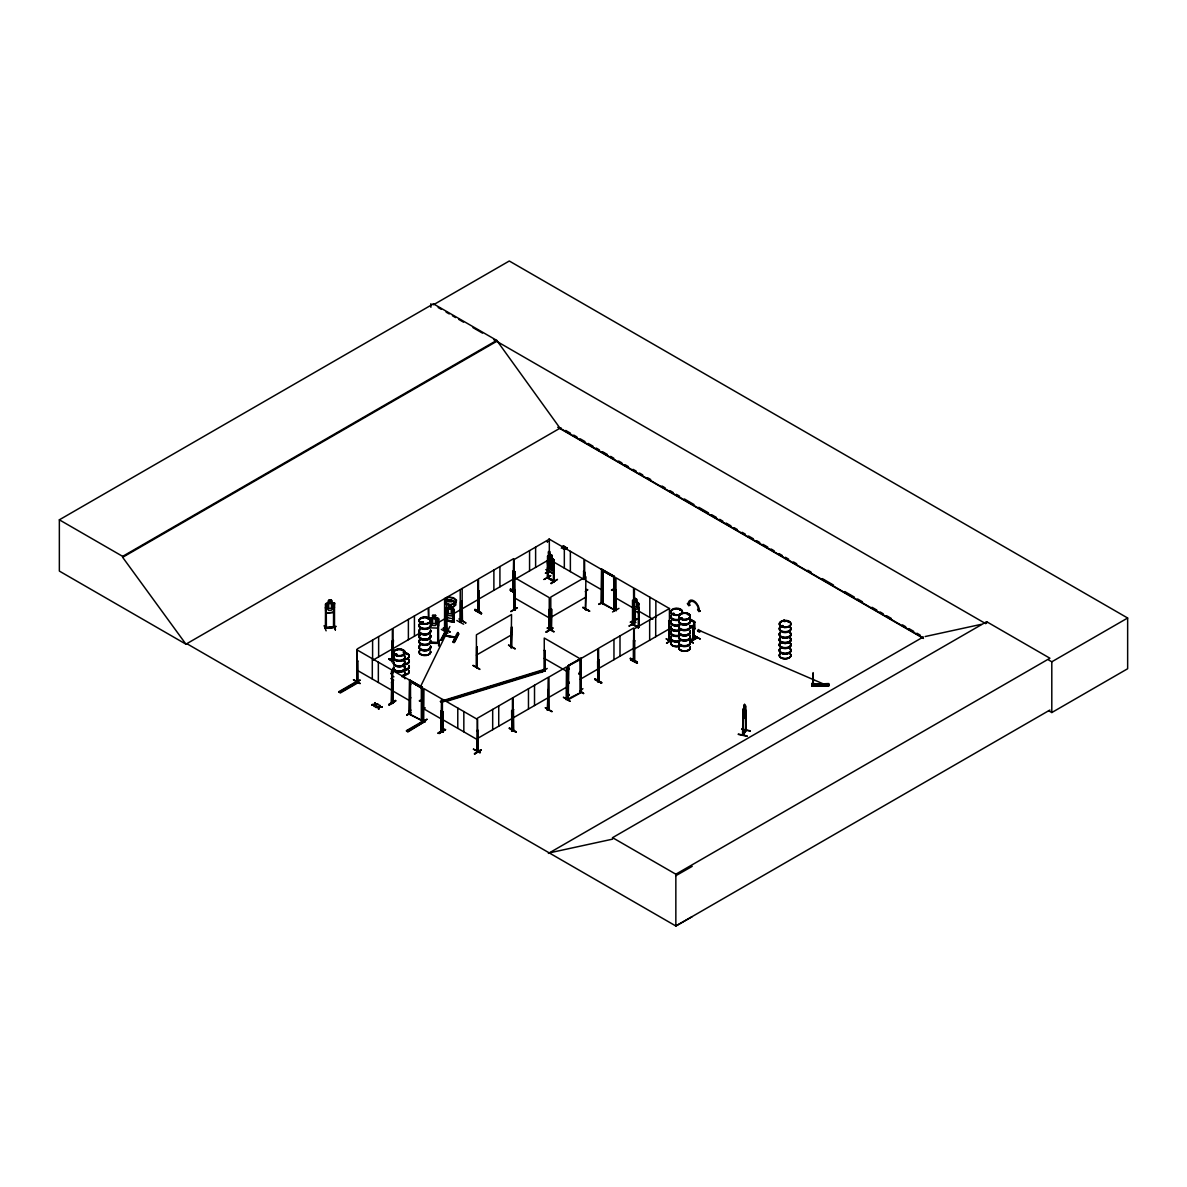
<?xml version="1.0" encoding="UTF-8"?>
<svg xmlns="http://www.w3.org/2000/svg" width="1187" height="1187" viewBox="0 0 1187 1187"><rect width="100%" height="100%" fill="white"/><g stroke="black" fill="none" stroke-linecap="round" stroke-linejoin="round"><path stroke-width="1.5" d="M813.095 672.599L813.199 685.24L813.05 683.697M813.347 678.964L813.318 685.225L813.169 673.459M812.22 683.697L812.783 683.712M813.258 678.519L813.243 677.109M813.065 674.854L813.065 684.038M813.154 675.032L813.154 676.724M429.471 618.694L430.451 617.774L437.558 617.952L438.641 618.872L438.641 625.638L437.588 628.086L430.421 627.834M437.81 642.212C444.235 645.12 415.584 641.47 438.626 643.013M432.528 615.385L435.584 615.415L432.528 615.385L432.632 617.967L431.104 618.768L431.104 623.427L432.632 625.46L435.481 625.534L437.009 623.576L437.009 618.917L435.481 618.041L435.584 615.415M437.558 618.012L438.641 618.872M437.706 622.715L438.552 622.745L437.706 622.715L437.721 643.22M437.602 642.671L437.602 643.191M438.567 645.773L438.878 640.016L438.938 645.787M444.902 602.492L446.742 604.02L450.659 604.584L455.378 602.818L455.793 600.251L453.182 598.159M444.012 635.49L455.674 637.849L455.704 636.974M455.437 637.627C436.074 633.027 443.508 636.38 455.482 637.449L455.482 638.22M614.08 609.732L602.506 603.738L602.506 570.591L613.664 577.03L614.243 610.845L614.54 576.526L601.646 569.092L601.364 603.411L603.189 603.367L612.522 608.827M694.083 628.843L693.846 621.365M693.787 628.324L694.083 628.769M689.855 625.905L694.781 628.487L690.092 625.772A5.89 3.398 0 0 1 683.742 630.074A5.89 3.398 0 0 1 679.394 625M693.163 626.039L694.113 626.395L691.131 625.89L693.371 627.033L694.113 626.617L693.327 625.846M693.342 625.935L693.431 639.659L693.238 626.261M738.329 734.412L747.068 736.266M738.329 734.085L747.083 735.91M448.923 596.972L453.597 597.788L456.535 600.162L456.001 603.055L450.808 604.984L446.52 604.317L444.724 602.462L447.484 600.192L451.846 600.088L454.398 601.23L455.927 604.851L453.389 607.002L449.799 607.418L453.048 606.646L455.318 604.702L455.244 603.011L451.564 600.37L447.633 600.058M441.341 629.377L447.959 633.131M463.642 624.199L456.847 620.504M552.296 711.592L545.56 707.897M693.816 621.543L694.469 622.492M389.099 705.019L395.523 700.375L388.965 704.203L389.128 705.108L395.85 700.938M427.053 719.322L420.524 722.809M395.316 654.571L396.992 654.304L395.434 654.304M395.761 655.016L396.799 654.823L395.672 654.23M397.081 654.705L396.354 654.007M402.497 650.743L402.883 650.713M421.073 622.3L420.895 622.611A5.816 3.353 0 0 1 423.373 621.81M422.186 622.849L422.112 622.047L422.068 622.908M421.8 622.047C419.471 622.834 424.071 621.884 421.934 622.938M410.45 683.801L410.524 685.047L410.583 683.771M393.06 660.209L392.986 660.966L393.001 628.294L428.151 607.996L428.566 618.828L427.78 618.872L428.655 619.08L428.863 607.714L477.827 579.434L478.109 612.195M410.583 697.659L410.405 697.615M410.554 698.342L410.554 697.348M410.405 710.924L410.598 709.692L410.583 710.479M569.018 669.053L569.048 668.385M568.855 683.015L569.018 681.946L569.063 683.222M568.87 695.523L569.063 694.306L569.048 695.078M602.432 586.541L602.477 587.817L602.477 586.571M672.777 613.531L674.453 613.783L672.94 613.634M679.81 609.717L680.329 609.703M680.522 618.338L682.302 618.204L681.145 617.804M680.893 617.997L682.228 618.368M687.866 614.154L688.059 614.866M688.371 614.436L688.43 614.584M781.269 626.172L782.841 625.653M781.743 626.142L782.648 626.172M782.619 625.92L781.269 625.653M782.545 625.49L782.693 626.276M788.302 622.151L788.109 622.3M811.953 684.795L812.22 683.949M812.086 685.878L828.956 685.863L812.086 685.834L828.927 685.522L812.101 686.116L811.953 684.291L828.734 683.564L828.927 685.522M812.116 686.234L812.16 683.282M444.977 600.192L445.318 597.996L448.938 596.957M745.288 715.642L742.839 719.574L742.854 709.5M742.602 735.213L746.133 729.634L742.572 735.332L742.958 709.574M743.225 734.916L742.854 734.1M353.385 679.81L359.987 683.608M353.652 679.632L360.255 683.445M389.084 659.186L393.12 661.485M393.431 661.189L388.995 658.859L393.476 660.847M474.83 610.059C479.771 609.332 487.189 618.664 474.978 609.228M481.254 613.62L474.711 610.133M481.566 613.382L474.904 609.643M473.064 665.625L479.756 669.438M473.079 665.299L479.741 669.023M514.297 592.684L510.336 590.354L514.668 592.046M480.409 752.365L473.435 749.205M480.067 752.973L473.465 749.131M515.885 732.245L509.075 728.195L516.152 732.082M516.167 731.756L509.535 727.972M547.148 628.131L553.78 631.87M547.444 627.893L554.077 631.677M601.394 682.94C581.126 671.115 615.504 689.973 594.924 679.394M595.028 678.89L601.646 682.718M637.36 663.221L630.416 659.69L637.404 663.31M690.374 641.766L693.342 642.701M743.626 708.446L742.988 735.361L746.148 730.42L745.762 710.049L745.436 730.851M547.548 562.875L548.142 565.784L553.231 568.721L554.047 566.629M638.205 612.64L638.918 610.637L638.25 612.759L633.175 609.821L632.508 606.958M553.409 580.666L553.379 581.437L553.602 560.932L553.142 573.633L553.899 571.57M445.051 602.373L447.618 600.34M579.775 673.4L578.677 673.83L580.206 673.622M579.093 673.4L579.582 673.83M579.36 673.83L579.315 673.059M579.508 672.065L579.612 674.335M373.95 706.354L375.255 702.659C375.567 706.399 368.104 704.514 374.588 704.292M374.484 706.666L375.24 704.247L377.956 704.232L375.151 705.019M378.757 709.129L379.439 707.066L382.244 706.695L379.439 707.482L378.757 709.129L378.772 707.111L376.012 707.126L378.772 707.526L379.528 705.137M374.588 704.707L375.255 702.659M379.528 705.553L378.861 707.185L376.012 707.556M378.223 708.832L378.772 707.526M382.244 707.126L379.528 707.14L380.063 705.434M543.928 579.523L550.857 575.547L544.269 579.345M635.817 622.433L628.917 626.128L635.52 622.314M353.681 684.246L360.225 680.003L353.681 683.831M445.659 729.679L439.175 733.18M510.825 611.676L517.339 607.833M547.207 668.444L541.035 672.48M631.143 622.641L637.686 618.813M324.096 625.623L326.113 630.831M420.465 686.709L449.843 626.528M356.842 682.406L357.584 682.822L357.569 660.803L357.806 681.308L356.946 681.768M357.806 682.688L356.916 682.451L356.916 649.823L392.066 670.106L391.502 702.452M391.829 702.259L392.897 702.6M442.617 731.622L443.3 732.053L442.336 731.756M443.063 731.652L442.617 730.88M549.329 557.653L549.329 539.195L514.179 559.492L514.03 609.955L514.772 610.341L514.935 589.88L514.105 589.672L514.935 589.88M549.403 571.837C547.385 572.802 551.495 571.54 549.269 570.724M442.439 731.86L442.395 699.173L477.545 719.47L477.619 752.128L476.877 750.97L477.723 750.392M545.159 670.18L544.195 670.7L545.174 670.892L545.085 650.58L544.254 650.372L545.085 650.58M634.362 620.964L635.342 621.157L635.253 609.732M668.904 640.105L669.334 640.016M548.171 577.609L547.43 577.223L548.409 578.217L548.335 568.959M568.84 699.366L581.111 692.54L581.111 658.384L567.935 665.67L568.232 699.989L568.796 666.159L567.935 665.67M632.567 624.599L632.701 623.635M633.428 624.792L633.25 600.088L633.428 624.718M446.164 630.742L441.564 640.283L440.585 640.105L445.259 631.306C443.686 637.285 436.89 647.612 446.119 630.727M453.286 641.544C462.529 619.896 455.571 643.903 453.286 642.39L453.404 641.648M453.286 642.39C452.247 640.164 460.823 632.626 457.885 633.68L457.915 632.849M453.538 642.33L458.123 633.621M454.191 642.449L458.79 633.739L454.28 642.568M445.481 608.115L446.386 608.085L445.481 608.115L445.555 620.86L445.585 607.937M453.538 621.276C435.777 618.486 452.099 620.994 453.612 621.261M445.481 620.801L454.28 622.151M453.493 616.602C454.25 632.656 451.327 609.495 454.295 609.495L454.087 622.389L454.295 621.439M454.295 609.495L453.404 609.524M356.916 681.486L357.777 681.293M392.2 660.373L391.576 661.441M477.857 611.646L479.162 611.231L478.851 590.785L478.628 611.557M477.278 666.53L476.328 666.738L477.055 666.53M477.278 667.257L476.981 646.811L476.729 667.554M511.315 646.885L511.167 647.672L511.538 614.525L476.402 634.822L476.432 667.391M477.857 750.614C478.969 749.145 475.72 750.822 477.723 749.65M512.176 730.48L512.22 710.197L511.79 730.999L512.517 730.569L511.552 730.866L512.28 730.45M513.511 729.723L513.066 729.56M547.578 710.345L548.231 677.332L513.081 697.63L513.185 730.228M599.138 680.611L598.263 680.032L599.005 679.632M598.278 680.804L599.168 680.537L598.382 680.7M633.977 660.61L634.377 660.684M633.977 661.352L634.704 660.922L634.036 661.307M668.622 640.565L668.889 641.529L669.201 620.46L669.646 641.262L668.533 640.668L669.245 640.016M668.622 641.306L669.245 640.743M334.511 627.255C329.496 630.015 323.517 626.113 326.41 628.279M325.401 627.641C331.396 628.442 346.485 624.006 325.401 628.383L325.55 604.02L328.651 602.892C326.247 599.346 333.799 598.604 331.588 602.566M333.502 627.359L333.592 607.061L334.482 607.165L333.592 607.061M743.745 706.102L744.65 704.425M743.745 706.933L744.383 705.108M742.869 709.559L745.406 705.657L745.851 730.821M742.899 714.529L742.958 735.332M742.943 719.604L745.391 715.672L745.748 706.028M741.741 729.07L750.318 730.821M694.736 622.329L690.092 619.688M391.473 671.53L393.387 668.756L391.547 671.679M390.849 673.608L393.594 669.394M391.25 673.845L393.09 671.026M393.683 670.566L391.888 675.611L393.906 676.783M460.215 622.151L460.244 589.583M462.173 588.47L462.069 621.083M549.24 709.796L548.943 677.05L566.511 666.901L566.184 699.707L566.807 698.92M580.339 658.919L597.907 648.77L597.862 681.739L597.922 680.952M420.48 701.22C421.474 698.505 418.774 702.867 419.649 700.523M420.257 700.879L419.753 700.745M612.284 590.013L612.522 589.212L612.522 590.043M611.409 590.058L612.166 590.503M692.852 639.333L692.748 626.825M395.82 654.809L396.072 654.007M421.474 622.685L422.409 622.463M407.215 654.215L406.637 654.2M674.038 613.961L673.237 613.857M680.552 618.204L681.026 618.575M552.816 563.988L551.732 565.368L549.715 564.196L548.631 561.57L548.513 551.747L549.329 551.525M694.484 621.736L694.721 629.214L689.855 626.588M443.953 634.911L443.73 636.009M693.282 643.102L690.448 640.98L697.036 637.597M699.588 630.579C697.318 634.362 702.719 630.297 699.588 630.579L827.22 685.582L827.027 683.623L827.22 685.403M446.134 617.181L446.698 630.297M460.779 622.166L460.779 601.868M597.922 681.694L598.931 660.12L599.168 680.626M325.564 604.079L326.544 603.1L334.6 603.144L333.562 612.433L326.47 613.1L325.564 610.771M409.574 713.313L409.871 712.69M616.32 610.593L615.979 590.117L616.083 610.385M333.681 626.573L334.452 626.736M551.777 563.706L550.56 565.324L548.75 562.104L550.13 565.65L548.676 567.712L549.418 568.202L550.605 566.466L552.489 569.953L551.035 566.184L552.43 564.092L549.67 562.43L549.67 567.089L551.703 568.247L551.732 558.706L549.715 557.534L549.715 562.208L551.732 563.365M357.257 680.834L357.346 680.834M392.763 660.017L393.357 640.149L392.704 660.818L393.357 660.432M392.318 660.61L392.318 661.352M479.147 610.652L478.257 610.667L479.147 610.43M513.719 591.274L513.021 591.66L513.63 558.647L478.495 578.93L478.495 611.557M548.542 571.971L548.676 571.466M549.299 571.14L549.492 571.926M510.885 647.538L511.775 647.316L511.538 626.855L511.285 647.612M551.599 629.585L551.599 609.213L550.783 609.421L550.946 629.882L551.154 629.11M550.813 629.659L550.783 597.091L585.933 576.793L585.369 609.703M585.265 609.065L585.606 609.168M585.562 609.895L586.155 589.256M547.4 710.138L548.008 689.528M632.938 660.017L633.784 659.824L633.057 660.239M632.938 660.758L634.066 660.506M634.407 661.441L634.273 628.828L669.423 608.53L669.498 641.158M548.335 561.585L547.741 557.549L547.519 578.054L547.548 556.184L549.715 556.54M547.548 556.184L548.275 555.798M553.172 563.573L547.341 561.169L548.008 570.724L553.216 573.588M445.407 608.219L453.197 608.783L454.161 609.792L454.161 616.454L452.707 618.679L446.861 617.641L445.407 614.881M438.507 642.493L430.347 642.048L430.362 643.013M566.941 547.979L563.602 546.094L561.822 547.148L565.146 549.032L567.208 548.409L563.602 546.228M564.003 546.613L561.317 548.201M444.888 610.786L444.799 631.395L446.164 631.573M462.069 621.424L462.173 600.8L462.44 621.291L461.847 620.475M443.3 628.249L450.066 632.018L443.434 628.19M450.051 631.974L443.27 628.338M465.808 622.938L459.013 618.828L465.794 622.893M481.284 614.005L474.696 610.133M597.61 661.278L597.818 681.724M570.131 701.309L563.365 697.244L570.146 701.354M583.544 693.623L581.066 691.591M563.602 545.827L561.822 546.895L565.146 548.765L566.941 547.711M563.365 549.329L566.065 547.786M549.596 561.466L549.596 558.973L551.777 560.205M551.718 562.742L552.801 564.196M547.341 567.861L548.082 570.695M357.806 660.936L357.213 661.278M391.873 661.604L392.125 640.861L391.695 661.663M479.073 590.918L478.257 591.141M513.14 591.586L513.407 570.843L512.739 591.527L513.185 590.874M514.505 591.63L514.55 571.348L514.772 578.588M514.772 571.481L513.956 571.689M549.536 551.629L549.536 556.955M514.609 591.334L510.633 589.064M510.321 590.414L514.624 592.387M552.593 573.187L546.332 569.612M357.02 680.641L357.866 680.655M392.363 661.367L392.363 628.665L357.213 648.948L356.946 682.51M357.51 682.05L357.806 682.866L340.224 693.015L338.948 691.635L356.515 681.486L357.806 682.228L340.224 692.377L338.948 691.635M514.772 591.111L510.276 589.271M548.335 571.437L545.337 573.173L549.611 571.437M514.772 609.821L514.045 609.183L514.772 609.599M514.149 610.029L514.342 589.538M391.918 702.734L391.68 681.976L392.526 703.119M392.289 682.317L391.458 682.095M583.485 578.351L583.722 571.11L584.36 579.226M584.316 571.451L583.485 571.229M476.981 646.811L477.219 646.93M511.122 647.672L511.775 626.988M391.725 701.517L391.829 701.517M548.884 609.495L549.24 630.297L549.255 597.64L514.105 577.342M585.295 591.675L587.595 589.85M508.778 645.075L515.039 648.651M511.849 646.5L511.226 646.885M582.787 607.551L589.791 611.127L583.158 607.343M548.809 629.214L549.329 629.555M552.712 627.893L546.168 632.152L552.756 627.953M546.168 632.152L552.801 628.309L546.213 631.781M442.632 711.369L443.196 731.949M634.733 600.577L634.674 598.114L636.9 599.331L637.834 608.026L636.751 609.391L634.733 608.234L633.665 605.607L633.561 587.921L615.979 577.787L616.023 610.712M440.258 701.458L543.854 669.527L545.174 670.892L544.418 670.492M635.03 609.866L635.09 620.578M635.09 620.786L634.704 620.059M477.886 730.272L477.07 730.48L477.886 730.272L477.842 751.994L476.951 751.757L477.174 731.326M513.674 709.603L512.858 709.826M599.168 660.254L598.337 660.462M633.443 660.462L633.724 627.982L598.574 648.265L598.678 680.863M634.867 640.802L634.036 641.025M668.934 641.47L669.186 620.727M669.809 620.801L668.593 621.068M545.234 707.749L551.554 711.636M630.445 658.503L637.36 662.168L630.356 658.607M512.22 729.738L511.552 730.866M548.008 709.084L547.578 709.603M580.606 690.76L582.906 688.653M547.415 710.167L548.305 709.96M481.002 749.724L474.459 753.982L481.047 749.783M474.518 753.938L481.091 750.154L474.503 753.611M669.809 640.357L668.919 640.921L669.201 620.46M666.857 643.309L671.738 639.63M666.486 643.117L671.768 639.971M392.556 682.851L392.6 703.461L392.867 683.029M584.894 572.164L584.894 579.271M601.854 581.956L601.972 602.581M423.685 721.459L423.952 688.653L441.519 698.787L440.941 731.415M409.827 712.378L408.64 711.206L409.5 712.126M406.785 714.915L410.717 712.571M406.77 715.286L410.761 712.972L406.77 714.856M602.744 601.705L598.797 604.42L602.907 602.165M602.759 602.032L598.812 604.331M420.346 723.076L426.919 719.263M441 711.087L440.97 731.444M612.522 611.958L618.946 608.397M438.181 733.032L444.739 729.174L438.166 732.987M438.211 733.388L444.784 729.575M630.208 622.166L636.929 618.768M560.917 427.676L185.944 644.17L59.35 571.081L59.35 519.817L433.433 303.842L496.73 340.387L560.027 428.195L922.462 637.434M59.35 519.817L122.647 556.362L496.73 340.387M692.199 916.661L675.848 925.994L186.819 643.666L185.944 644.17L122.647 557.311L496.73 341.337M548.171 555.739L554.047 559.923L554.032 581.734L553.602 572M549.67 561.599L548.572 561.807L548.572 566.466L549.67 569.092L551.703 570.235L552.801 568.855L551.881 555.293L551.881 557.786L554.047 559.923M372.599 660.358L392.363 648.948M393.001 648.592L418.996 633.576M438.448 622.463L447.796 617.077M454.191 613.382L477.827 599.732M478.495 599.227L513.63 578.93M515.722 578.9L547.8 560.368M547.741 577.832L554.195 581.571L554.195 561.273L553.379 561.065M548.142 565.784L553.305 568.677M338.948 692.273L356.515 682.124L357.806 682.866M553.706 580.502L548.171 577.832L553.736 580.488M550.857 583.143L557.489 579.375L551.198 583.707M393.06 681.813L392.393 682.199L392.867 681.219M409.619 679.958L409.337 714.277L422.038 720.598L410.583 714.559L410.479 681.457L421.637 687.896L421.622 721.206L422.513 721.548L422.513 687.392L409.619 679.958L409.337 714.277M476.402 655.12L511.538 634.822M392.63 703.476L392.556 670.521L422.513 687.392M601.364 569.256L614.54 576.526M550.783 617.388L585.933 597.091M601.364 603.411L601.646 569.092M406.488 730.628L424.071 720.479L425.347 721.221L407.779 732.008L406.488 730.628L407.779 731.37L425.347 721.221M406.488 731.266L422.468 722.037M632.775 604.109L632.879 624.421L638.561 627.745L638.621 607.492L638.398 627.923M638.294 602.625L638.992 603.99M639.214 626.291L639.214 607.848L638.398 607.625M632.448 623.798L632.879 623.694M581.111 658.384L568.113 665.759L567.935 699.811M639.214 627.315L633.205 624.392L638.561 627.226M477.293 738.581L512.443 718.283M513.081 717.912L548.231 697.63M598.574 668.563L633.724 648.265M548.943 697.333L566.511 687.184M580.339 679.216L597.907 669.067M634.273 649.111L669.423 628.828M692.911 625.401L693.653 626.662L693.653 625.816M691.309 626.944L691.309 625.786M692.778 626.691L693.505 626.261M581.111 692.54L580.651 658.518M694.469 629.258L690.092 626.454A5.816 3.353 0 0 1 683.742 630.638A5.816 3.353 0 0 1 679.468 625.638A5.816 3.353 0 0 1 673.088 625.43A5.816 3.353 0 0 1 671.011 621.899M689.662 640.565L696.309 636.751L689.706 640.98M689.617 640.876L696.265 636.766M690.478 641.01L697.081 637.241M690.508 641.366L697.081 637.523M690.819 641.603L697.407 637.79M548.379 853.423L923.338 636.929M612.551 837.666L986.634 621.691L1049.931 658.236L675.848 874.211L612.551 837.666L612.551 839.15L549.255 852.904M1048.655 659.987L1051.801 661.797L1127.65 618.012L1127.65 668.741L1051.801 712.541L1048.596 710.687M1049.931 710.019L675.848 925.994L675.848 874.211M675.848 875.694L692.199 866.347M602.61 570.769L614.08 576.808L602.61 570.769L602.581 603.782M421.459 688L410.583 681.635L421.459 688L421.459 720.924M421.608 701.665L421.904 700.137M569.908 697.911L580.042 692.896L579.953 659.72L568.321 665.877L568.232 699.989M548.958 571.689L549.611 571.214M476.848 666.352L476.566 667.613L476.625 647.286M602.477 573.425L602.581 574.063M602.432 573.351L602.61 573.395M602.432 599.316L602.61 599.613M633.175 660.951L633.487 659.72M634.585 660.966L634.63 640.668M547.904 709.099L547.741 710.286M511.894 730.969L511.627 710.538M446.401 630.505L446.431 597.565M424.011 720.865L424.293 721.384M443.76 701.013L543.854 670.165M441.104 702.392L544.699 670.447L543.854 669.527M421.786 708.98L425.302 707.897M446.371 701.398L544.833 671.056M783.924 619.822L785.23 621.424M460.511 622.344L460.541 601.75M633.354 620.356L633.561 609.139M680.314 610.296L679.795 610.296M441.267 731.563L441.223 710.954M693.238 638.947L694.024 639.318L694.039 622.314M693.445 639.6L693.104 625.297M326.366 628.324L326.262 607.803L325.431 607.892L326.262 607.803M334.526 627.493L334.482 603.13M925.148 636.544L981.219 624.347M745.777 730.851L746.104 729.604L745.436 730.109M548.631 556.911L549.715 556.703L549.759 551.495M633.665 600.948L634.733 600.741L634.733 598.085M445.259 631.306L445.125 610.904M441.46 639.452L441.564 640.283M632.701 624.362L638.324 627.878M371.739 704.663L377.956 704.648M371.739 705.078L374.498 705.063M382.244 706.695L379.528 707.14M375.151 704.588L377.956 704.232M376.012 707.126L378.861 706.755M328.68 600.459L331.485 600.162L331.485 602.67L332.983 603.337L332.983 607.996L331.485 610.148L328.68 610.444L327.167 608.59L327.167 603.931L328.68 602.951L328.562 600.325M331.47 602.61L334.6 603.144M326.544 613.011L333.473 612.299M335.357 630L333.74 624.703L335.402 629.585M546.02 569.715L552.652 573.187M510.336 589.167L514.164 591.423M582.847 607.447L589.42 611.335M508.466 645.179L515.099 648.963M693.431 635.386L700.33 639.081L693.371 635.06M438.582 643.265L438.537 618.902M419.426 700.642L420.48 700.612M421.978 623.249A5.801 3.353 0 0 1 421.978 617.448A5.801 3.353 0 0 1 430.673 620.356A5.801 3.353 0 0 1 421.978 623.249L421.563 623.116M673.385 613.353L673.875 613.219M544.581 670.551L544.492 650.239M548.068 578.321L548.112 558.024M554.032 581.734L547.548 578.024M811.938 683.445L813.659 683.519L813.837 686.056L813.822 685.033L812.071 685.314M811.938 684.632L828.763 684.083M326.232 627.344L333.502 626.617M325.609 628.413L325.342 627.448M744.561 706.903L744.561 714.396L743.566 715.939L743.047 714.767M822.042 684.305L821.33 684.914M446.698 603.96L450.808 604.984M453.211 598.144L449.027 597.417L445.793 598.337L445.155 600.073M445.585 620.623L454.295 622.181M443.983 635.015L455.704 637.122M741.593 729.248L750.362 731.118M601.957 602.239L602.165 569.805L584.583 559.656L584.657 579.404M671.011 626.602A5.816 3.353 0 0 0 673.088 630.134L673.385 630.015M451.95 601.75L447.692 601.705L444.799 600.058M357.495 682.822L357.435 680.359M822.368 684.395L821.597 685.047M587.55 590.265L587.55 589.509M548.513 551.747L548.735 557.207M637.374 618.709L631.202 622.314M671.723 641.974L666.055 638.74L671.456 642.078M512.814 571.184L513.036 591.616M551.599 609.213L551.154 629.852M630.356 658.177L637.36 662.168M510.588 590.191L514.579 592.461M517.057 607.729L510.885 611.35M548.884 629.778L549.566 630.134L549.477 609.836M479.073 611.216L478.851 590.785M594.746 679.112L601.527 683.178L594.776 679.454M389.455 658.637L393.431 660.907M513.748 729.857L513.452 709.47M388.995 659.289L392.422 661.248M445.348 729.575L439.175 733.611M579.731 691.16L583.707 693.431L579.597 691.294M1127.65 618.012L509.282 261.006L433.433 304.792L433.433 303.842M438.181 307.537L441.356 309.362M446.104 312.107L449.265 313.932M452.425 315.757L455.585 317.582M458.761 319.407L463.509 322.152M473.005 327.642L482.486 333.117M493.569 339.512L985.759 623.679M565.724 430.466L570.532 433.24M573.736 435.095L576.941 436.935M580.146 438.789L584.968 441.564M588.173 443.419L592.981 446.193M596.186 448.048L599.39 449.903M602.61 451.757L607.418 454.532M610.622 456.387L613.827 458.241M618.635 461.016L621.854 462.871M625.059 464.725L628.264 466.565M633.072 469.355L636.277 471.194M639.496 473.049L642.701 474.904M647.508 477.678L650.713 479.533M661.945 486.017L665.15 487.872M669.958 490.646L673.163 492.501M676.367 494.341L679.587 496.196M684.395 498.97L694.009 504.534M698.831 507.309L708.446 512.858M711.651 514.713L716.473 517.487M719.678 519.342L722.883 521.197M726.088 523.052L730.895 525.826M734.1 527.681L737.32 529.536M742.127 532.31L745.332 534.165M748.537 536.005L753.344 538.794M756.564 540.634L759.769 542.489M762.974 544.343L767.781 547.118M770.986 548.973L774.206 550.827M779.013 553.602L782.218 555.457M785.423 557.311L788.628 559.151M793.45 561.941L796.655 563.78M807.872 570.264L811.077 572.119M822.309 578.603L833.541 585.087M844.758 591.556L854.388 597.12M857.593 598.975L862.4 601.75M872.03 607.299L876.837 610.073M880.042 611.928L883.247 613.783M886.452 615.638L891.274 618.412M902.491 624.896L905.696 626.751M908.901 628.591L913.723 631.38M916.928 633.22L920.133 635.075M557.697 427.261L923.456 638.443M690.092 619.006L694.751 621.736M689.855 619.139L694.484 621.81L694.484 629.258M689.855 619.822L694.484 622.582M548.943 538.957L584.093 559.24L584.093 579.538L553.557 561.911M669.572 608.605L634.422 588.307L634.422 601.23M638.265 602.699L632.508 600.266L632.537 624.614M551.881 555.293L549.715 554.047L551.807 555.338M639.051 611.275L652.835 619.228M586.185 580.873L602.165 590.102M615.979 598.07L633.561 608.219M514.105 597.64L549.255 617.923M579.404 658.34L544.254 638.042L544.299 670.729M544.254 658.34L568.217 672.168M390.835 678.519L393.669 680.151M356.916 670.106L392.066 690.404M392.556 690.819L410.138 700.968M423.952 708.936L441.519 719.085M442.395 719.47L477.545 739.768M424.071 721.117L425.347 721.859M409.619 714.114L409.782 680.255M514.935 610.088L514.55 571.348M391.458 702.467L391.68 681.976M395.612 700.79L389.054 704.618M784.874 621.632L784.088 620.667L784.088 621.498M335.417 629.882L333.74 624.273M632.656 606.943L633.294 609.732M813.659 684.231L813.822 685.745M1051.801 661.797L1051.801 712.541M986.634 621.691L986.634 623.16M825.885 683.831L826.078 685.448M824.179 683.89L824.371 685.507M822.665 683.949L822.858 685.567M820.959 684.009L821.152 685.626M744.65 706.933L744.59 704.277L743.67 708.476M655.862 600.681L655.862 617.285M655.699 616.454L655.699 636.736M649.823 597.195L649.823 617.492M649.66 619.94L649.66 640.223M638.992 603.946L638.992 626.424M634.659 609.391L634.466 620.994L634.422 609.524M633.487 640.179L633.68 660.655M620 635.891L620 656.188M614.362 576.63L614.243 610.845M613.961 639.378L613.961 659.675M603.189 570.428L603.189 603.367M598.931 660.12L598.931 680.418M583.722 571.11L583.722 578.217M580.829 658.221L580.829 692.377M570.368 551.332L570.368 571.615M564.329 547.845L564.329 568.128M549.106 551.391L549.106 556.733M544.863 650.713L544.699 671.085M535.619 547.118L535.619 567.416M534.521 685.255L534.521 705.538M529.565 550.605L529.565 570.902M528.467 688.742L528.467 709.025M512.443 730.702L512.443 698.001L477.293 718.283L477.293 731.192M499.92 566.57L499.92 586.853M498.733 705.909L498.733 726.207M493.881 570.057L493.881 590.34M492.679 709.396L492.679 729.693M477.293 739.501L477.411 752.098M463.835 711.547L463.835 731.845M457.781 708.06L457.781 728.358M446.653 617.136L446.698 630.386M444.606 598.619L444.561 631.261M443.226 711.71L443.063 732.186L443.003 711.844M430.896 303.694L430.896 307.285M422.216 687.57L422.216 721.711M414.426 615.919L414.426 636.217M408.387 619.406L408.387 639.704M378.638 636.588L378.638 656.871M378.341 662.198L378.341 682.48M372.599 640.075L372.599 658.518M372.303 658.711L372.303 678.994M325.639 604.035L325.668 610.741M122.647 556.362L122.647 557.311M430.569 630.386A5.89 3.398 0 0 1 424.1 634.644A5.89 3.398 0 0 1 419.768 629.57M430.495 630.727A5.816 3.353 0 0 1 424.115 634.926A5.816 3.353 0 0 1 419.842 629.911M430.495 635.223A5.831 3.368 0 0 1 424.115 639.422A5.831 3.368 0 0 1 419.827 634.407M430.569 624.792A5.89 3.398 0 0 1 424.1 629.051A5.89 3.398 0 0 1 419.768 623.976M420.702 623.264A5.89 3.398 0 0 1 423.344 622.389M430.48 629.793A5.801 3.353 0 0 1 424.115 633.977A5.801 3.353 0 0 1 419.857 628.976M430.48 625.134A5.801 3.353 0 0 1 424.115 629.318A5.801 3.353 0 0 1 419.857 624.317M420.777 623.635A5.801 3.353 0 0 1 423.373 622.76M430.569 630.104A5.89 3.398 0 0 1 424.1 634.362A5.89 3.398 0 0 1 419.768 629.273M430.569 624.496A5.89 3.398 0 0 1 424.1 628.754A5.89 3.398 0 0 1 419.768 623.679M420.702 622.982A5.89 3.398 0 0 1 423.344 622.092M430.495 624.184A5.816 3.353 0 0 1 424.115 628.383A5.816 3.353 0 0 1 419.842 623.383M430.569 646.351A5.89 3.398 0 0 1 424.1 650.61A5.89 3.398 0 0 1 419.768 645.52M430.495 646.692A5.816 3.353 0 0 1 424.115 650.877A5.816 3.353 0 0 1 419.842 645.876M419.857 635.134A5.787 3.338 0 0 0 424.115 640.119A5.787 3.338 0 0 0 430.466 635.95A5.772 3.338 0 0 1 424.115 640.105A5.772 3.338 0 0 1 419.872 635.134M430.495 651.381A5.816 3.353 0 0 1 424.115 655.58A5.816 3.353 0 0 1 419.842 650.58M430.495 635.638A5.831 3.368 0 0 1 424.115 639.852A5.831 3.368 0 0 1 419.827 634.837M430.569 640.743A5.89 3.398 0 0 1 424.1 645.001A5.89 3.398 0 0 1 419.768 639.927M430.48 645.743A5.801 3.353 0 0 1 424.115 649.942A5.801 3.353 0 0 1 419.857 644.942M430.48 641.084A5.801 3.353 0 0 1 424.115 645.283A5.801 3.353 0 0 1 419.857 640.283M430.569 646.054A5.89 3.398 0 0 1 424.1 650.313A5.89 3.398 0 0 1 419.768 645.238M430.569 640.461A5.89 3.398 0 0 1 424.1 644.719A5.89 3.398 0 0 1 419.768 639.645M430.495 640.149A5.816 3.353 0 0 1 424.115 644.348A5.816 3.353 0 0 1 419.842 639.333M790.245 632.849A5.89 3.398 0 0 1 785.141 637.953A5.89 3.398 0 0 1 780.037 632.849M790.156 633.205A5.801 3.353 0 0 1 785.141 638.235A5.801 3.353 0 0 1 780.111 633.205M790.171 637.909A5.816 3.353 0 0 1 785.141 642.939A5.816 3.353 0 0 1 780.096 637.909M790.245 626.973A5.89 3.398 0 0 1 785.141 632.077A5.89 3.398 0 0 1 780.037 626.973M790.171 632.27A5.816 3.353 0 0 1 785.141 637.3A5.816 3.353 0 0 1 780.096 632.27M790.156 627.611A5.801 3.353 0 0 1 785.141 632.626A5.801 3.353 0 0 1 780.111 627.611M790.245 632.567A5.89 3.398 0 0 1 785.141 637.671A5.89 3.398 0 0 1 780.037 632.567M790.156 626.677A5.801 3.353 0 0 1 785.141 631.692A5.801 3.353 0 0 1 780.111 626.677M790.245 648.814A5.89 3.398 0 0 1 785.141 653.918A5.89 3.398 0 0 1 780.037 648.814M790.171 649.17A5.816 3.353 0 0 1 785.141 654.2A5.816 3.353 0 0 1 780.096 649.17M790.171 653.859A5.816 3.353 0 0 1 785.141 658.904A5.816 3.353 0 0 1 780.096 653.859M790.186 638.131A5.831 3.368 0 0 1 785.141 643.176A5.831 3.368 0 0 1 780.096 638.131M790.245 643.22A5.89 3.398 0 0 1 785.141 648.325A5.89 3.398 0 0 1 780.037 643.22M790.171 648.221A5.816 3.353 0 0 1 785.141 653.265A5.816 3.353 0 0 1 780.096 648.221M790.171 643.562A5.816 3.353 0 0 1 785.141 648.606A5.816 3.353 0 0 1 780.096 643.562M790.245 648.532A5.89 3.398 0 0 1 785.141 653.636A5.89 3.398 0 0 1 780.037 648.532M790.245 642.924A5.89 3.398 0 0 1 785.141 648.028A5.89 3.398 0 0 1 780.037 642.924M790.156 642.627A5.801 3.353 0 0 1 785.141 647.657A5.801 3.353 0 0 1 780.111 642.627M690.196 626.098A5.89 3.398 0 0 1 683.742 630.356A5.89 3.398 0 0 1 679.394 625.282M690.107 630.816A5.801 3.353 0 0 1 683.742 635A5.801 3.353 0 0 1 679.483 630A5.772 3.338 0 0 1 673.118 629.778A5.787 3.338 0 0 1 671.041 626.276A5.772 3.338 0 0 0 673.118 629.778A5.787 3.338 0 0 0 679.528 630.045A5.772 3.338 0 0 0 683.015 634.897A5.772 3.338 0 0 0 690.285 631.677M690.122 631.143A5.816 3.353 0 0 1 683.742 635.342A5.816 3.353 0 0 1 679.468 630.327A5.816 3.353 0 0 1 673.088 630.134M690.196 620.504A5.89 3.398 0 0 1 683.742 624.763A5.89 3.398 0 0 1 679.394 619.688M690.107 625.504A5.801 3.353 0 0 1 683.742 629.689A5.801 3.353 0 0 1 679.483 624.703A5.801 3.353 0 0 1 673.103 624.481A5.801 3.353 0 0 1 671.026 620.964M690.122 620.846A5.816 3.353 0 0 1 683.742 625.045A5.816 3.353 0 0 1 679.468 620.029A5.801 3.353 0 0 1 673.103 619.822A5.801 3.353 0 0 1 671.026 616.305M690.196 620.222A5.89 3.398 0 0 1 683.742 624.466A5.89 3.398 0 0 1 679.394 619.391M690.107 619.911A5.801 3.353 0 0 1 683.742 624.095A5.801 3.353 0 0 1 679.483 619.095A5.816 3.353 0 0 1 673.088 618.887A5.816 3.353 0 0 1 671.011 615.356M690.196 642.063A5.89 3.398 0 0 1 683.742 646.322A5.89 3.398 0 0 1 679.394 641.247M690.107 642.404A5.801 3.353 0 0 1 683.742 646.589A5.801 3.353 0 0 1 679.483 641.588M690.107 646.767A5.801 3.353 0 0 1 683.742 650.966A5.801 3.353 0 0 1 679.483 645.965A5.772 3.338 0 0 1 673.118 645.743A5.787 3.338 0 0 1 671.041 642.241A5.772 3.338 0 0 0 673.118 645.743A5.787 3.338 0 0 0 679.528 645.995A5.772 3.338 0 0 0 683.015 650.862A5.772 3.338 0 0 0 690.285 647.642M690.137 631.365A5.831 3.368 0 0 1 683.742 635.564A5.831 3.368 0 0 1 679.468 630.549M690.092 631.662A5.787 3.338 0 0 1 683.757 635.831A5.787 3.338 0 0 1 679.498 630.846A5.772 3.338 0 0 1 673.118 630.609A5.787 3.338 0 0 1 671.041 627.107A5.772 3.338 0 0 0 673.118 630.609A5.787 3.338 0 0 0 679.528 630.876M679.468 646.262A5.816 3.353 0 0 0 683.742 651.262A5.816 3.353 0 0 0 690.122 647.078A5.816 3.353 0 0 1 683.742 651.292A5.816 3.353 0 0 1 679.468 646.277A5.816 3.353 0 0 1 673.088 646.084A5.816 3.353 0 0 1 671.011 642.553M690.196 636.469A5.89 3.398 0 0 1 683.742 640.713A5.89 3.398 0 0 1 679.394 635.638M690.107 641.47A5.801 3.353 0 0 1 683.742 645.654A5.801 3.353 0 0 1 679.483 640.654A5.801 3.353 0 0 1 673.103 640.446A5.801 3.353 0 0 1 671.026 636.915M690.122 636.796A5.816 3.353 0 0 1 683.742 640.995A5.816 3.353 0 0 1 679.468 635.995A5.801 3.353 0 0 1 673.103 635.787A5.801 3.353 0 0 1 671.026 632.256M690.196 641.781A5.89 3.398 0 0 1 683.742 646.025A5.89 3.398 0 0 1 679.394 640.95M690.196 636.173A5.89 3.398 0 0 1 683.742 640.431A5.89 3.398 0 0 1 679.394 635.357M690.107 635.861A5.801 3.353 0 0 1 683.742 640.045A5.801 3.353 0 0 1 679.483 635.06A5.816 3.353 0 0 1 673.088 634.852A5.816 3.353 0 0 1 671.011 631.321M690.285 632.508A5.772 3.338 0 0 1 683.015 635.728A5.772 3.338 0 0 1 679.498 630.846M679.587 625.386A5.89 3.398 0 0 1 672.465 624.852A5.89 3.398 0 0 1 671.53 620.742M679.587 619.792A5.89 3.398 0 0 1 672.465 619.243A5.89 3.398 0 0 1 671.53 615.133M679.587 625.104A5.89 3.398 0 0 1 672.465 624.555A5.89 3.398 0 0 1 671.53 620.445M679.587 619.495A5.89 3.398 0 0 1 672.465 618.961A5.89 3.398 0 0 1 671.53 614.851M679.587 641.351A5.89 3.398 0 0 1 672.465 640.802A5.89 3.398 0 0 1 671.53 636.692M679.543 630.386A5.816 3.353 0 0 1 673.088 630.149A5.816 3.353 0 0 1 671.011 626.617M679.587 635.742A5.89 3.398 0 0 1 672.465 635.208A5.89 3.398 0 0 1 671.53 631.098M679.587 641.054A5.89 3.398 0 0 1 672.465 640.52A5.89 3.398 0 0 1 671.53 636.41M679.587 635.46A5.89 3.398 0 0 1 672.465 634.911A5.89 3.398 0 0 1 671.53 630.816M679.543 641.633A5.816 3.353 0 0 1 673.088 641.381A5.816 3.353 0 0 1 671.011 637.849M409.055 660.684A5.816 3.353 0 0 1 403.432 664.898M409.04 665.343A5.801 3.353 0 0 1 403.432 669.557M409.129 660.061A5.89 3.398 0 0 1 403.432 664.334M409.055 659.735A5.816 3.353 0 0 1 403.432 663.963M403.432 652.553A5.816 3.353 0 0 1 409.248 655.907A5.816 3.353 0 0 1 403.432 659.26M409.055 666.278A5.816 3.353 0 0 1 403.432 670.507M409.129 665.937A5.89 3.398 0 0 1 403.432 670.225M409.129 665.655A5.89 3.398 0 0 1 403.432 669.943M409.129 660.343A5.89 3.398 0 0 1 403.432 664.631M403.432 652.746A5.831 3.368 0 0 1 409.263 656.099A5.831 3.368 0 0 1 403.432 659.468M409.055 670.967A5.816 3.353 0 0 1 403.432 675.195M393.698 667.049A5.787 3.338 0 0 0 400.049 671.219A5.787 3.338 0 0 0 404.307 666.233A5.772 3.338 0 0 1 400.791 671.145A5.772 3.338 0 0 1 393.52 667.925M404.322 656.263A5.816 3.353 0 0 1 400.049 661.278A5.816 3.353 0 0 1 393.683 657.079M404.322 655.328A5.801 3.353 0 0 1 400.049 660.328A5.801 3.353 0 0 1 393.683 656.144M404.322 661.871A5.816 3.353 0 0 1 400.049 666.871A5.816 3.353 0 0 1 393.683 662.672M404.396 661.515A5.89 3.398 0 0 1 400.064 666.59A5.89 3.398 0 0 1 393.594 662.346M404.396 661.233A5.89 3.398 0 0 1 400.064 666.308A5.89 3.398 0 0 1 393.594 662.049M404.322 660.922A5.816 3.353 0 0 1 400.049 665.937A5.816 3.353 0 0 1 393.683 661.738M404.396 655.921A5.89 3.398 0 0 1 400.064 660.996A5.89 3.398 0 0 1 393.594 656.737M404.396 655.625A5.89 3.398 0 0 1 400.064 660.714A5.89 3.398 0 0 1 393.594 656.456M404.322 666.545A5.816 3.353 0 0 1 400.049 671.545A5.816 3.353 0 0 1 393.683 667.346M393.698 667.88A5.787 3.338 0 0 0 400.049 672.05A5.787 3.338 0 0 0 404.307 667.064A5.772 3.338 0 0 1 400.791 671.976A5.772 3.338 0 0 1 393.52 668.756M404.337 666.782A5.831 3.368 0 0 1 400.049 671.797A5.831 3.368 0 0 1 393.669 667.598M404.322 672.228A5.816 3.353 0 0 1 402.2 676.813M404.322 671.293A5.801 3.353 0 0 1 402.2 675.863M404.322 676.887A5.816 3.353 0 0 1 405.108 678.563M404.396 671.887A5.89 3.398 0 0 1 402.245 676.531M404.396 671.59A5.89 3.398 0 0 1 402.245 676.234M404.396 677.48A5.89 3.398 0 0 1 404.99 678.296M404.396 677.183A5.89 3.398 0 0 1 404.99 678.014M404.322 677.836A5.801 3.353 0 0 1 404.901 678.638M547.341 541.791A3.101 1.81 59.5 0 1 547.8 541.658M547.207 541.88A3.101 1.81 59.5 0 1 547.667 541.732M697.541 630.742C698.861 633.591 699.677 626.87 697.541 630.742M811.923 684.32L828.778 684.424L811.908 684.395M452.707 614.183L451.728 616.008L447.84 615.311L446.861 608.486L448.33 607.922L448.33 605.415L451.238 605.934L451.238 608.441L452.707 609.524L452.707 614.183M744.561 707.734L743.566 713.951L744.561 707.734M553.201 563.499L553.899 564.864L553.201 563.499M357.139 662.02L357.139 662.02M700.241 610.919L698.92 611.631L697.585 609.376L698.505 609.91A6.543 3.769 60 0 0 693.876 601.913A6.543 3.769 60 0 0 689.261 604.584L690.181 605.103L688.757 605.771L687.332 603.471L688.252 604.005A7.834 4.525 60 0 1 693.787 600.8A7.834 4.525 60 0 1 699.321 610.4L700.241 610.919M330.98 600.637L329.17 601.646L330.98 600.637M331.485 603.5L328.68 603.782L328.68 608.441L331.485 608.159L331.485 603.5M434.976 615.949L433.136 615.905L433.136 616.736L434.976 616.78L434.976 615.949M435.481 618.872L432.632 618.798L432.632 623.457L435.481 623.546L435.481 618.872M450.763 606.275L448.805 605.919L448.805 606.75L450.763 607.106L450.763 606.275M451.238 609.272L448.33 608.753L448.33 613.412L451.238 613.931L451.238 609.272M551.347 560.457L550.041 559.715L551.347 561.288L551.347 560.457M636.395 599.613L635.104 598.871L636.395 600.444L636.395 599.613M636.751 602.744L634.733 601.572L634.733 606.231L636.751 607.403L636.751 602.744M551.376 555.59L550.071 554.833L551.376 556.421L551.376 555.59M421.964 623.457A5.831 3.368 0 0 0 430.703 620.549A5.831 3.368 0 0 0 421.964 617.626A5.831 3.368 0 0 0 421.964 623.457M424.115 639.289A5.787 3.338 0 0 0 430.466 635.104A5.772 3.338 0 0 1 424.115 639.274A5.787 3.338 0 0 1 419.857 634.303A5.772 3.338 0 0 0 424.115 639.274M421.978 623.739A5.787 3.338 0 0 0 430.658 620.846A5.772 3.338 0 0 0 421.978 617.952A5.787 3.338 0 0 0 421.978 623.739A5.772 3.338 0 0 0 430.644 620.846A5.787 3.338 0 0 0 421.978 617.952A5.772 3.338 0 0 0 421.978 623.724M424.115 655.224A5.787 3.338 0 0 0 430.466 651.055A5.772 3.338 0 0 1 424.115 655.239A5.772 3.338 0 0 1 419.872 650.253A5.787 3.338 0 0 0 424.115 655.224M782.218 626.573A5.831 3.368 0 0 0 790.957 623.665A5.831 3.368 0 0 0 782.218 620.756A5.831 3.368 0 0 0 782.218 626.573M785.141 642.597A5.801 3.353 0 0 0 790.156 637.582A5.772 3.338 0 0 1 785.141 642.597A5.801 3.353 0 0 1 780.111 637.582A5.772 3.338 0 0 0 785.141 642.597M782.233 627.033A5.801 3.353 0 0 0 790.943 624.125A5.801 3.353 0 0 0 782.233 621.231A5.801 3.353 0 0 0 782.233 627.033A5.772 3.338 0 0 0 790.913 624.125A5.772 3.338 0 0 0 782.248 621.246A5.772 3.338 0 0 0 782.248 627.018M785.141 658.711A5.831 3.368 0 0 0 790.186 653.666A5.772 3.338 0 0 1 785.141 658.548A5.772 3.338 0 0 1 780.126 653.547A5.831 3.368 0 0 0 785.141 658.711M785.141 643.443A5.801 3.353 0 0 0 790.156 638.413A5.772 3.338 0 0 1 785.141 643.428A5.801 3.353 0 0 1 780.111 638.413A5.772 3.338 0 0 0 785.141 643.428M681.605 618.976A5.787 3.338 0 0 0 690.3 616.083A5.787 3.338 0 0 0 681.605 613.189A5.787 3.338 0 0 0 681.605 618.976M680.418 618.931A5.787 3.338 0 0 0 690.092 617.433A5.772 3.338 0 0 0 683.015 613.338A5.787 3.338 0 0 0 680.418 618.931A5.772 3.338 0 0 0 690.092 617.418A5.787 3.338 0 0 0 683 613.338A5.772 3.338 0 0 0 680.418 618.917M680.388 618.635A5.831 3.368 0 0 0 690.137 617.121A5.831 3.368 0 0 0 683 613.011A5.831 3.368 0 0 0 680.388 618.635M673.726 614.421A5.801 3.353 0 0 0 682.436 611.528A5.801 3.353 0 0 0 673.726 608.619A5.801 3.353 0 0 0 673.726 614.421M673.726 614.911A5.801 3.353 0 0 0 682.436 612.002A5.801 3.353 0 0 0 673.726 609.109A5.801 3.353 0 0 0 673.726 614.911A5.772 3.338 0 0 0 682.406 612.002A5.772 3.338 0 0 0 673.741 609.124A5.772 3.338 0 0 0 673.741 614.896M409.218 656.396A5.787 3.338 0 0 0 403.432 653.058A5.772 3.338 0 0 1 409.218 656.396A5.787 3.338 0 0 1 403.432 659.749A5.772 3.338 0 0 0 409.218 656.396M403.432 674.869A5.787 3.338 0 0 0 409.025 670.67A5.772 3.338 0 0 1 403.432 674.854M396.384 655.209A5.816 3.353 0 0 0 405.108 652.301A5.816 3.353 0 0 0 396.384 649.393A5.816 3.353 0 0 0 396.384 655.209M396.399 655.684A5.801 3.353 0 0 0 405.093 652.791A5.801 3.353 0 0 0 396.399 649.882A5.801 3.353 0 0 0 396.399 655.684A5.772 3.338 0 0 0 405.064 652.791A5.772 3.338 0 0 0 396.399 649.897A5.772 3.338 0 0 0 396.399 655.684M395.167 654.883A5.831 3.368 0 0 0 404.915 653.369A5.831 3.368 0 0 0 397.779 649.259A5.831 3.368 0 0 0 395.167 654.883"/></g></svg>
